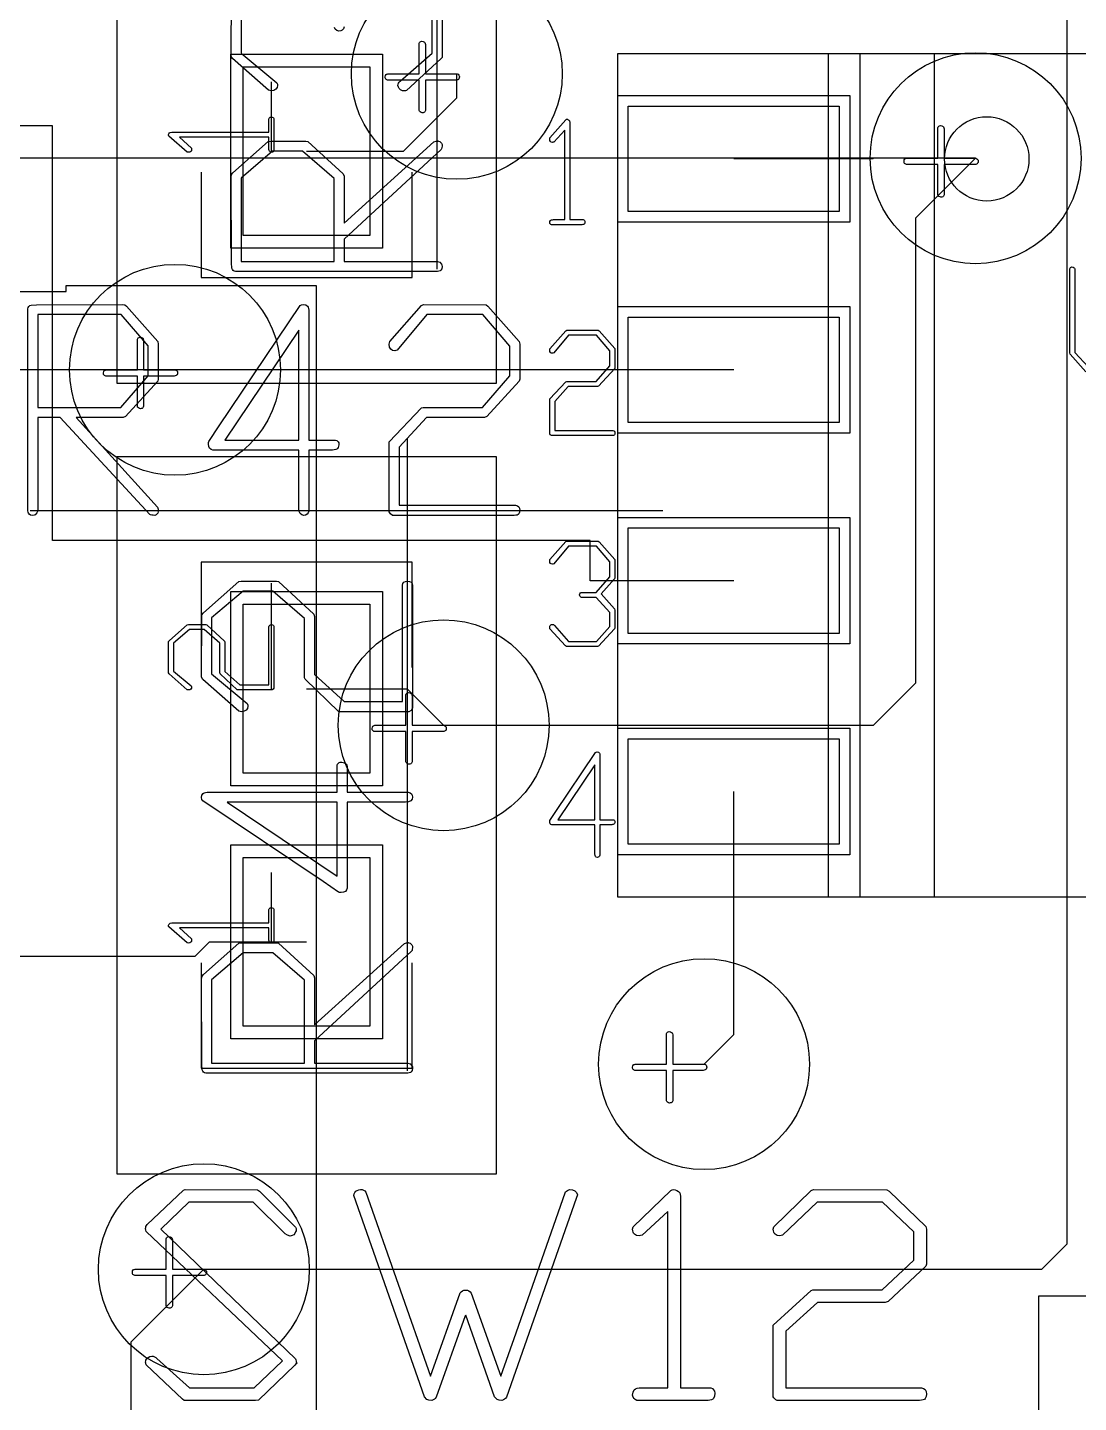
# Model space of a CAD drawing. Header units: inches. Extents: x -1 to 1.1, y -1.12 to 1.07.
# Drawn here: x -0.1418 to 0.1074, y -0.2526 to 0.0734 of the extents above; entities that cross this region are included whole.
import ezdxf

# ---------------------------------------------------------------- set-up
doc = ezdxf.new("R2010")
doc.units = ezdxf.units.IN
doc.header["$MEASUREMENT"] = 0
doc.linetypes.add('CENTERX2', pattern=[0.8, 0.5, -0.1, 0.1, -0.1])

msp = doc.modelspace()

# ---------------------------------------------------------------- linework, layer by layer
at = {"color": 7, "linetype": 'Continuous'}
for p, q in [((0.10465, -0.215), (0.10465, 0.18595)), ((-0.12066, 0.1591), (-0.12066, -0.0109)), ((-0.03066, -0.0109), (-0.03066, 0.1591)), ((-0.09366, 0.0211), (-0.09366, 0.0671)), ((-0.09366, 0.0671), (-0.05766, 0.0671)), ((-0.05766, 0.0671), (-0.05766, 0.0211)), ((-0.00189, -0.13276), (-0.00189, 0.06724)), ((-0.00189, 0.06724), (0.24811, 0.06724)), ((0.04811, -0.13276), (0.04811, 0.06724)), ((0.04811, 0.06724), (0.19811, 0.06724)), ((0.05561, -0.13276), (0.05561, 0.06724)), ((0.05561, 0.06724), (0.19061, 0.06724)), ((0.07311, 0.06724), (0.07311, -0.13276)), ((0.07311, 0.06724), (0.07311, -0.13276)), ((-0.09066, 0.0241), (-0.09066, 0.0641)), ((-0.09066, 0.0641), (-0.06066, 0.0641)), ((-0.09066, 0.0241), (-0.09066, 0.0641)), ((-0.09066, 0.0641), (-0.06066, 0.0641)), ((-0.06066, 0.0641), (-0.06066, 0.0241)), ((-0.06066, 0.0641), (-0.06066, 0.0241)), ((-0.04004, 0.05672), (-0.04004, 0.0624)), ((-0.05266, 0.0441), (-0.04004, 0.05672)), ((-0.00189, 0.02724), (-0.00189, 0.05724)), ((-0.00189, 0.05724), (0.05311, 0.05724)), ((0.05311, 0.05724), (0.05311, 0.02724)), ((0.00061, 0.02974), (0.00061, 0.05474)), ((0.00061, 0.05474), (0.05061, 0.05474)), ((0.05061, 0.05474), (0.05061, 0.02974)), ((-0.13589, 0.05005), (-0.16851, 0.05005)), ((-0.13589, -0.04826), (-0.13589, 0.05005)), ((0.08296, 0.0424), (-0.17227, 0.0424)), ((-0.07566, 0.0441), (-0.05266, 0.0441)), ((0.05877, 0.0424), (0.05861, 0.04224)), ((0.08296, 0.0424), (0.05877, 0.0424)), ((0.06881, 0.02825), (0.08296, 0.0424)), ((0.05861, 0.04224), (0.02561, 0.04224)), ((-0.10066, 0.0391), (-0.10066, 0.0141)), ((-0.10066, 0.0391), (-0.10066, 0.0141)), ((-0.05066, 0.0141), (-0.05066, 0.0391)), ((0.05061, 0.02974), (0.00061, 0.02974)), ((0.05311, 0.02724), (-0.00189, 0.02724)), ((0.06881, -0.08199), (0.06881, 0.02825)), ((-0.06066, 0.0241), (-0.09066, 0.0241)), ((-0.06066, 0.0241), (-0.09066, 0.0241)), ((-0.05066, 0.0141), (-0.05066, 0.0241)), ((-0.05766, 0.0211), (-0.09366, 0.0211)), ((-0.10066, 0.0141), (-0.05066, 0.0141)), ((-0.10066, 0.0141), (-0.05066, 0.0141)), ((-0.15821, 0.01079), (-0.13264, 0.01079)), ((-0.13264, 0.01079), (-0.13264, 0.01224)), ((-0.13264, 0.01224), (-0.07336, 0.01224)), ((-0.07336, 0.01224), (-0.07336, -0.37419)), ((-0.00189, -0.02276), (-0.00189, 0.00724)), ((-0.00189, 0.00724), (0.05311, 0.00724)), ((0.05311, 0.00724), (0.05311, -0.02276)), ((0.00061, -0.02026), (0.00061, 0.00474)), ((0.00061, 0.00474), (0.05061, 0.00474)), ((0.05061, 0.00474), (0.05061, -0.02026)), ((-0.10686, -0.00776), (-0.15664, -0.00776)), ((0.02561, -0.00776), (-0.10686, -0.00776)), ((-0.12066, -0.0109), (-0.03066, -0.0109)), ((0.05311, -0.02276), (-0.00189, -0.02276)), ((0.05061, -0.02026), (0.00061, -0.02026)), ((-0.03066, -0.02836), (-0.12066, -0.02836)), ((-0.12066, -0.02836), (-0.12066, -0.19836)), ((-0.03066, -0.19836), (-0.03066, -0.02836)), ((-0.00189, -0.07276), (-0.00189, -0.04276)), ((-0.00189, -0.04276), (0.05311, -0.04276)), ((0.00061, -0.07026), (0.00061, -0.04526)), ((0.00061, -0.04526), (0.05061, -0.04526)), ((0.05061, -0.04526), (0.05061, -0.07026)), ((0.05311, -0.04276), (0.05311, -0.07276)), ((-0.00839, -0.04826), (-0.13589, -0.04826)), ((-0.00839, -0.05776), (-0.00839, -0.04826)), ((-0.05066, -0.05336), (-0.10066, -0.05336)), ((-0.10066, -0.05336), (-0.10066, -0.07836)), ((-0.05066, -0.05336), (-0.10066, -0.05336)), ((-0.10066, -0.05336), (-0.10066, -0.07836)), ((-0.05066, -0.07836), (-0.05066, -0.05336)), ((-0.05066, -0.06336), (-0.05066, -0.05336)), ((0.02561, -0.05776), (-0.00839, -0.05776)), ((-0.09366, -0.10636), (-0.09366, -0.06036)), ((-0.09366, -0.06036), (-0.05766, -0.06036)), ((-0.05766, -0.06036), (-0.05766, -0.10636)), ((-0.09066, -0.10336), (-0.09066, -0.06336)), ((-0.09066, -0.06336), (-0.06066, -0.06336)), ((-0.09066, -0.10336), (-0.09066, -0.06336)), ((-0.09066, -0.06336), (-0.06066, -0.06336)), ((-0.06066, -0.06336), (-0.06066, -0.10336)), ((-0.06066, -0.06336), (-0.06066, -0.10336)), ((0.05061, -0.07026), (0.00061, -0.07026)), ((0.05311, -0.07276), (-0.00189, -0.07276)), ((-0.07566, -0.08336), (-0.05184, -0.08336)), ((-0.05184, -0.08336), (-0.04316, -0.09204)), ((0.05876, -0.09204), (0.06881, -0.08199)), ((-0.04316, -0.09204), (0.05876, -0.09204)), ((-0.00189, -0.12276), (-0.00189, -0.09276)), ((-0.00189, -0.09276), (0.05311, -0.09276)), ((0.05311, -0.09276), (0.05311, -0.12276)), ((0.00061, -0.12026), (0.00061, -0.09526)), ((0.00061, -0.09526), (0.05061, -0.09526)), ((0.05061, -0.09526), (0.05061, -0.12026)), ((-0.06066, -0.10336), (-0.09066, -0.10336)), ((-0.06066, -0.10336), (-0.09066, -0.10336)), ((-0.05766, -0.10636), (-0.09366, -0.10636)), ((0.02561, -0.16536), (0.02561, -0.10776)), ((-0.09366, -0.16636), (-0.09366, -0.12036)), ((-0.09366, -0.12036), (-0.05766, -0.12036)), ((-0.05766, -0.12036), (-0.05766, -0.16636)), ((0.05061, -0.12026), (0.00061, -0.12026)), ((-0.09066, -0.16336), (-0.09066, -0.12336)), ((-0.09066, -0.12336), (-0.06066, -0.12336)), ((-0.09066, -0.16336), (-0.09066, -0.12336)), ((-0.09066, -0.12336), (-0.06066, -0.12336)), ((-0.06066, -0.12336), (-0.06066, -0.16336)), ((-0.06066, -0.12336), (-0.06066, -0.16336)), ((0.05311, -0.12276), (-0.00189, -0.12276)), ((0.24811, -0.13276), (-0.00189, -0.13276)), ((0.19811, -0.13276), (0.04811, -0.13276)), ((0.19061, -0.13276), (0.05561, -0.13276)), ((-0.1021, -0.1468), (-0.09866, -0.14336)), ((-0.09866, -0.14336), (-0.07566, -0.14336)), ((-0.16851, -0.1468), (-0.1021, -0.1468)), ((-0.10066, -0.14836), (-0.10066, -0.17336)), ((-0.10066, -0.14836), (-0.10066, -0.17336)), ((-0.05066, -0.17336), (-0.05066, -0.14836)), ((-0.06066, -0.16336), (-0.09066, -0.16336)), ((-0.06066, -0.16336), (-0.09066, -0.16336)), ((-0.05066, -0.17336), (-0.05066, -0.16336)), ((0.01859, -0.17238), (0.02561, -0.16536)), ((-0.05766, -0.16636), (-0.09366, -0.16636)), ((-0.10066, -0.17336), (-0.05066, -0.17336)), ((-0.10066, -0.17336), (-0.05066, -0.17336)), ((-0.12066, -0.19836), (-0.03066, -0.19836)), ((0.09865, -0.221), (0.10465, -0.215)), ((-0.11726, -0.23825), (-0.10001, -0.221)), ((-0.10001, -0.221), (0.09865, -0.221)), ((0.09787, -0.22739), (0.09787, -0.39739)), ((0.18787, -0.22739), (0.09787, -0.22739)), ((-0.11726, -0.36418), (-0.11726, -0.23825))]:
    msp.add_line(p, q, dxfattribs=at)
at = {"color": 7, "linetype": 'CENTERX2'}
for p, q in [((-0.04472, 0.01612), (-0.04472, 0.16612)), ((-0.08399, 0.0441), (-0.08399, 0.06051)), ((-0.05174, -0.17394), (-0.05174, -0.02394)), ((-0.14118, -0.04108), (0.00882, -0.04108)), ((-0.08399, -0.08336), (-0.08399, -0.05836)), ((-0.08399, -0.14336), (-0.08399, -0.12695))]:
    msp.add_line(p, q, dxfattribs=at)
at = {"color": 7, "linetype": 'Continuous', "flags": 128}
for points in [[(-0.09115, 0.0806), (-0.09115, 0.06733), (-0.09115, 0.06733), (-0.0827, 0.0603), (-0.0827, 0.0603), (-0.08259, 0.05995), (-0.08255, 0.05967), (-0.08255, 0.05967), (-0.08265, 0.05917), (-0.08294, 0.05875), (-0.08341, 0.05847), (-0.08408, 0.05838), (-0.08408, 0.05838), (-0.08471, 0.0585), (-0.08471, 0.0585), (-0.09325, 0.06605), (-0.09325, 0.06605), (-0.09353, 0.06653), (-0.09353, 0.06653), (-0.09346, 0.08136)], [(-0.04353, 0.08098), (-0.04353, 0.06631), (-0.04353, 0.06631), (-0.0438, 0.06593), (-0.0438, 0.06593), (-0.05196, 0.05845), (-0.05196, 0.05845), (-0.05222, 0.0584), (-0.05262, 0.05838), (-0.05262, 0.05838), (-0.05289, 0.0584), (-0.05308, 0.05845), (-0.05308, 0.05845), (-0.05343, 0.05863), (-0.05371, 0.05889), (-0.0539, 0.05922), (-0.05401, 0.05962), (-0.05401, 0.05962), (-0.05397, 0.05992), (-0.05387, 0.06019), (-0.05369, 0.06044), (-0.05345, 0.06066), (-0.05345, 0.06066), (-0.04591, 0.06733), (-0.04591, 0.06733), (-0.04591, 0.0806)], [(-0.06674, 0.07353), (-0.06693, 0.0731), (-0.06719, 0.07279), (-0.06755, 0.0726), (-0.06799, 0.07254), (-0.06799, 0.07254), (-0.06847, 0.07265), (-0.0689, 0.07297), (-0.0689, 0.07297), (-0.06907, 0.07339)], [(-0.04774, 0.06994), (-0.04762, 0.06981), (-0.04755, 0.06963), (-0.04749, 0.06939), (-0.04748, 0.06911), (-0.04748, 0.06911), (-0.04748, 0.0624), (-0.04748, 0.0624), (-0.03998, 0.0624), (-0.03998, 0.0624), (-0.03973, 0.06229), (-0.03956, 0.06213), (-0.03945, 0.06192), (-0.03942, 0.06166), (-0.03942, 0.06166), (-0.03945, 0.06142), (-0.03956, 0.0612), (-0.03965, 0.0611), (-0.0398, 0.06102), (-0.03999, 0.06095), (-0.04023, 0.06091), (-0.04023, 0.06091), (-0.04748, 0.06091), (-0.04748, 0.06091), (-0.04748, 0.05374), (-0.04748, 0.05374), (-0.04755, 0.05356), (-0.04764, 0.05342), (-0.04774, 0.05332), (-0.04784, 0.05326), (-0.04805, 0.0532), (-0.04824, 0.05317), (-0.04824, 0.05317), (-0.04847, 0.05322), (-0.04872, 0.05336), (-0.0489, 0.05355), (-0.04897, 0.05374), (-0.04897, 0.05374), (-0.04897, 0.06091), (-0.04897, 0.06091), (-0.05645, 0.06091), (-0.05645, 0.06091), (-0.0566, 0.06096), (-0.05673, 0.06105), (-0.05686, 0.06116), (-0.05697, 0.06131), (-0.05697, 0.06131), (-0.05699, 0.06146), (-0.057, 0.06167), (-0.057, 0.06167), (-0.05695, 0.06199), (-0.0568, 0.06222), (-0.05668, 0.0623), (-0.05654, 0.06235), (-0.05637, 0.06239), (-0.05617, 0.0624), (-0.05617, 0.0624), (-0.04897, 0.0624), (-0.04897, 0.0624), (-0.04897, 0.06964), (-0.04897, 0.06964), (-0.04889, 0.06983), (-0.04875, 0.06998), (-0.04856, 0.07008), (-0.04832, 0.07014), (-0.04832, 0.07014), (-0.04801, 0.07009), (-0.04774, 0.06994)], [(-0.10799, 0.0485), (-0.10761, 0.04856), (-0.10761, 0.04856), (-0.08459, 0.04856), (-0.08459, 0.04856), (-0.08459, 0.05173), (-0.08459, 0.05173), (-0.08451, 0.0519), (-0.08441, 0.05203), (-0.08427, 0.05212), (-0.0841, 0.05217), (-0.0841, 0.05217), (-0.08381, 0.05214), (-0.08359, 0.05203), (-0.08351, 0.05195), (-0.08344, 0.05182), (-0.08341, 0.05166), (-0.0834, 0.05146), (-0.0834, 0.05146), (-0.0834, 0.04423), (-0.0834, 0.04423), (-0.08347, 0.04407), (-0.08357, 0.04394), (-0.08371, 0.04385), (-0.08388, 0.0438), (-0.08388, 0.0438), (-0.08418, 0.04384), (-0.08441, 0.04397), (-0.08449, 0.04408), (-0.08454, 0.04425), (-0.08458, 0.04446), (-0.08459, 0.04473), (-0.08459, 0.04473), (-0.08459, 0.04737), (-0.08459, 0.04737), (-0.10579, 0.04737), (-0.10579, 0.04737), (-0.10298, 0.04476), (-0.10298, 0.04476), (-0.10293, 0.04459), (-0.10291, 0.04445), (-0.10291, 0.04445), (-0.10296, 0.04419), (-0.1031, 0.04398), (-0.10334, 0.04385), (-0.10367, 0.0438), (-0.10367, 0.0438), (-0.10399, 0.04386), (-0.10399, 0.04386), (-0.1083, 0.0476), (-0.1083, 0.0476), (-0.10837, 0.04775), (-0.1084, 0.04793), (-0.1084, 0.04793), (-0.10837, 0.04803), (-0.1083, 0.0482), (-0.10817, 0.04838), (-0.10799, 0.0485)], [(-0.01332, 0.05124), (-0.01326, 0.05086), (-0.01326, 0.05086), (-0.01326, 0.02784), (-0.01326, 0.02784), (-0.01009, 0.02784), (-0.01009, 0.02784), (-0.00992, 0.02776), (-0.00979, 0.02765), (-0.00971, 0.02751), (-0.00966, 0.02734), (-0.00966, 0.02734), (-0.00969, 0.02705), (-0.00979, 0.02683), (-0.00988, 0.02675), (-0.01, 0.02669), (-0.01016, 0.02666), (-0.01036, 0.02664), (-0.01036, 0.02664), (-0.01759, 0.02664), (-0.01759, 0.02664), (-0.01776, 0.02672), (-0.01788, 0.02682), (-0.01797, 0.02696), (-0.01802, 0.02713), (-0.01802, 0.02713), (-0.01798, 0.02743), (-0.01785, 0.02765), (-0.01774, 0.02773), (-0.01757, 0.02779), (-0.01736, 0.02783), (-0.01709, 0.02784), (-0.01709, 0.02784), (-0.01445, 0.02784), (-0.01445, 0.02784), (-0.01445, 0.04904), (-0.01445, 0.04904), (-0.01707, 0.04623), (-0.01707, 0.04623), (-0.01724, 0.04618), (-0.01737, 0.04616), (-0.01737, 0.04616), (-0.01763, 0.0462), (-0.01784, 0.04635), (-0.01797, 0.04659), (-0.01802, 0.04692), (-0.01802, 0.04692), (-0.01796, 0.04724), (-0.01796, 0.04724), (-0.01422, 0.05154), (-0.01422, 0.05154), (-0.01408, 0.05162), (-0.01389, 0.05164), (-0.01389, 0.05164), (-0.01379, 0.05162), (-0.01362, 0.05154), (-0.01344, 0.05142), (-0.01332, 0.05124)], [(0.07526, 0.04994), (0.07538, 0.04981), (0.07545, 0.04963), (0.07551, 0.04939), (0.07552, 0.04911), (0.07552, 0.04911), (0.07552, 0.0424), (0.07552, 0.0424), (0.08302, 0.0424), (0.08302, 0.0424), (0.08327, 0.04229), (0.08344, 0.04213), (0.08355, 0.04192), (0.08358, 0.04166), (0.08358, 0.04166), (0.08355, 0.04142), (0.08344, 0.0412), (0.08335, 0.0411), (0.0832, 0.04102), (0.08301, 0.04095), (0.08277, 0.04091), (0.08277, 0.04091), (0.07552, 0.04091), (0.07552, 0.04091), (0.07552, 0.03374), (0.07552, 0.03374), (0.07545, 0.03356), (0.07536, 0.03342), (0.07526, 0.03332), (0.07516, 0.03326), (0.07495, 0.0332), (0.07476, 0.03317), (0.07476, 0.03317), (0.07453, 0.03322), (0.07428, 0.03336), (0.0741, 0.03355), (0.07403, 0.03374), (0.07403, 0.03374), (0.07403, 0.04091), (0.07403, 0.04091), (0.06655, 0.04091), (0.06655, 0.04091), (0.0664, 0.04096), (0.06627, 0.04105), (0.06614, 0.04116), (0.06603, 0.04131), (0.06603, 0.04131), (0.06601, 0.04146), (0.066, 0.04167), (0.066, 0.04167), (0.06605, 0.04199), (0.0662, 0.04222), (0.06632, 0.0423), (0.06646, 0.04235), (0.06663, 0.04239), (0.06683, 0.0424), (0.06683, 0.0424), (0.07403, 0.0424), (0.07403, 0.0424), (0.07403, 0.04964), (0.07403, 0.04964), (0.07411, 0.04983), (0.07425, 0.04998), (0.07444, 0.05008), (0.07468, 0.05014), (0.07468, 0.05014), (0.07499, 0.05009), (0.07526, 0.04994)], [(-0.09312, 0.03893), (-0.08474, 0.04636), (-0.08474, 0.04636), (-0.08412, 0.04648), (-0.08412, 0.04648), (-0.07581, 0.04648), (-0.07581, 0.04648), (-0.07533, 0.04636), (-0.07533, 0.04636), (-0.06695, 0.03873), (-0.06695, 0.03873), (-0.06674, 0.03817), (-0.06674, 0.03817), (-0.06674, 0.02704), (-0.06674, 0.02704), (-0.04546, 0.04629), (-0.04546, 0.04629), (-0.04497, 0.04643), (-0.04472, 0.04648), (-0.04472, 0.04648), (-0.04465, 0.04648), (-0.04454, 0.04648), (-0.04454, 0.04648), (-0.04444, 0.04652), (-0.04437, 0.04648), (-0.04437, 0.04648), (-0.04407, 0.04634), (-0.04383, 0.04615), (-0.04365, 0.04594), (-0.04353, 0.04568), (-0.04353, 0.04568), (-0.04354, 0.04526), (-0.04358, 0.04491), (-0.04364, 0.04466), (-0.04373, 0.0445), (-0.04373, 0.0445), (-0.06674, 0.02323), (-0.06674, 0.02323), (-0.06674, 0.01791), (-0.06674, 0.01791), (-0.0446, 0.01791), (-0.0446, 0.01791), (-0.0441, 0.01772), (-0.04366, 0.01728), (-0.04366, 0.01728), (-0.04356, 0.01706), (-0.04353, 0.01672), (-0.04353, 0.01672), (-0.0436, 0.01621), (-0.04384, 0.01583), (-0.04402, 0.0157), (-0.04428, 0.0156), (-0.04462, 0.01554), (-0.04502, 0.01552), (-0.04502, 0.01552), (-0.09252, 0.01552), (-0.09252, 0.01552), (-0.09282, 0.01565), (-0.09307, 0.01582), (-0.09326, 0.01605), (-0.09339, 0.01632), (-0.09339, 0.01632), (-0.09346, 0.01761), (-0.09346, 0.01761), (-0.09353, 0.03796), (-0.09353, 0.03796), (-0.09343, 0.03853), (-0.09312, 0.03893)], [(-0.08371, 0.0441), (-0.09115, 0.03769), (-0.09115, 0.03769), (-0.09115, 0.01791), (-0.09115, 0.01791), (-0.06912, 0.01791), (-0.06912, 0.01791), (-0.06912, 0.03762), (-0.06912, 0.03762), (-0.07663, 0.0441), (-0.07663, 0.0441), (-0.08371, 0.0441)], [(0.10908, -0.00822), (0.10537, -0.00404), (0.10537, -0.00404), (0.10531, -0.0037), (0.10531, -0.0037), (0.10531, 0.01617), (0.10531, 0.01617), (0.10539, 0.01635), (0.10549, 0.01649), (0.10563, 0.01659), (0.1058, 0.01664), (0.1058, 0.01664), (0.10611, 0.0166), (0.10633, 0.01645)], [(0.10633, 0.01645), (0.10641, 0.01633), (0.10646, 0.01615), (0.10649, 0.01591), (0.1065, 0.01562), (0.1065, 0.01562), (0.1065, -0.00363), (0.1065, -0.00363), (0.10971, -0.00716)], [(-0.11837, 0.00732), (-0.11094, -0.00106), (-0.11094, -0.00106), (-0.11082, -0.00168), (-0.11082, -0.00168), (-0.11082, -0.00999), (-0.11082, -0.00999), (-0.11094, -0.01047), (-0.11094, -0.01047), (-0.11857, -0.01885), (-0.11857, -0.01885), (-0.11913, -0.01906), (-0.11913, -0.01906), (-0.13026, -0.01906), (-0.13026, -0.01906), (-0.11101, -0.04034), (-0.11101, -0.04034), (-0.11087, -0.04083), (-0.11082, -0.04108), (-0.11082, -0.04108), (-0.11082, -0.04115), (-0.11082, -0.04126), (-0.11082, -0.04126), (-0.11078, -0.04136), (-0.11082, -0.04143), (-0.11082, -0.04143), (-0.11096, -0.04173), (-0.11115, -0.04197), (-0.11136, -0.04215), (-0.11162, -0.04227), (-0.11162, -0.04227), (-0.11204, -0.04226), (-0.11239, -0.04221), (-0.11264, -0.04216), (-0.1128, -0.04207), (-0.1128, -0.04207), (-0.13407, -0.01906), (-0.13407, -0.01906), (-0.13939, -0.01906), (-0.13939, -0.01906), (-0.13939, -0.0412), (-0.13939, -0.0412), (-0.13958, -0.0417), (-0.14002, -0.04214), (-0.14002, -0.04214), (-0.14024, -0.04223), (-0.14058, -0.04227), (-0.14058, -0.04227), (-0.14109, -0.0422), (-0.14147, -0.04196), (-0.1416, -0.04178), (-0.1417, -0.04152), (-0.14176, -0.04118), (-0.14178, -0.04078), (-0.14178, -0.04078), (-0.14178, 0.00672), (-0.14178, 0.00672), (-0.14165, 0.00702), (-0.14148, 0.00727), (-0.14125, 0.00746), (-0.14098, 0.00759), (-0.14098, 0.00759), (-0.13969, 0.00766), (-0.13969, 0.00766), (-0.11934, 0.00773), (-0.11934, 0.00773), (-0.11877, 0.00763), (-0.11837, 0.00732)], [(-0.07544, 0.00735), (-0.07529, 0.00711), (-0.07519, 0.0068), (-0.07513, 0.00641), (-0.07511, 0.00592), (-0.07511, 0.00592), (-0.07511, -0.02441), (-0.07511, -0.02441), (-0.06877, -0.02441), (-0.06877, -0.02441), (-0.06851, -0.0245), (-0.06831, -0.02465), (-0.06814, -0.02485), (-0.06803, -0.02511), (-0.06803, -0.02511), (-0.06805, -0.02552), (-0.0681, -0.02586), (-0.06819, -0.02616), (-0.06831, -0.0264), (-0.06849, -0.02657), (-0.06875, -0.02669), (-0.06909, -0.02677), (-0.06951, -0.0268), (-0.06951, -0.0268), (-0.07511, -0.0268), (-0.07511, -0.0268), (-0.07511, -0.04127), (-0.07511, -0.04127), (-0.07529, -0.0417), (-0.07555, -0.04202), (-0.07588, -0.04221), (-0.0763, -0.04227), (-0.0763, -0.04227), (-0.07682, -0.04217), (-0.07719, -0.04186), (-0.07742, -0.04136), (-0.07749, -0.04065), (-0.07749, -0.04065), (-0.07749, -0.0268), (-0.07749, -0.0268), (-0.09787, -0.0268), (-0.09787, -0.0268), (-0.09832, -0.02666), (-0.09866, -0.02637), (-0.09885, -0.02594), (-0.09892, -0.02536), (-0.09892, -0.02536), (-0.0989, -0.025), (-0.09885, -0.02474), (-0.09885, -0.02474), (-0.09635, -0.02106), (-0.09635, -0.02106), (-0.07719, 0.00746), (-0.07719, 0.00746), (-0.07684, 0.00766), (-0.07639, 0.00773), (-0.07639, 0.00773), (-0.07584, 0.00764), (-0.07544, 0.00735)], [(-0.03265, 0.00732), (-0.02523, -0.00106), (-0.02523, -0.00106), (-0.02511, -0.00168), (-0.02511, -0.00168), (-0.02511, -0.00999), (-0.02511, -0.00999), (-0.02523, -0.01047), (-0.02523, -0.01047), (-0.0329, -0.01885), (-0.0329, -0.01885), (-0.03346, -0.01906), (-0.03346, -0.01906), (-0.04724, -0.01906), (-0.04724, -0.01906), (-0.05368, -0.02609), (-0.05368, -0.02609), (-0.05368, -0.03989), (-0.05368, -0.03989), (-0.02609, -0.03989), (-0.02609, -0.03989), (-0.02567, -0.04), (-0.02535, -0.04024), (-0.02517, -0.0406), (-0.02511, -0.04108), (-0.02511, -0.04108), (-0.02517, -0.04155), (-0.02536, -0.04194), (-0.02552, -0.04209), (-0.02576, -0.04219), (-0.02608, -0.04225), (-0.02647, -0.04227), (-0.02647, -0.04227), (-0.05526, -0.04227), (-0.05526, -0.04227), (-0.05576, -0.04193), (-0.05606, -0.04142), (-0.05606, -0.04142), (-0.05606, -0.0401), (-0.05606, -0.0401), (-0.05606, -0.02483), (-0.05606, -0.02483), (-0.04838, -0.01681), (-0.04838, -0.01681), (-0.04801, -0.01668), (-0.04801, -0.01668), (-0.03393, -0.01668), (-0.03393, -0.01668), (-0.02749, -0.00919), (-0.02749, -0.00919), (-0.02749, -0.00214), (-0.02749, -0.00214), (-0.03384, 0.00535), (-0.03384, 0.00535), (-0.04711, 0.00535), (-0.04711, 0.00535), (-0.05415, -0.0031), (-0.05415, -0.0031), (-0.05449, -0.00321), (-0.05477, -0.00325), (-0.05477, -0.00325), (-0.05527, -0.00315), (-0.05569, -0.00287), (-0.05597, -0.00239), (-0.05606, -0.00172), (-0.05606, -0.00172), (-0.05594, -0.00109), (-0.05594, -0.00109), (-0.0484, 0.00745), (-0.0484, 0.00745), (-0.04791, 0.00773), (-0.04791, 0.00773), (-0.03308, 0.00766), (-0.03308, 0.00766), (-0.03265, 0.00732)], [(-0.1132, -0.00209), (-0.11961, 0.00535), (-0.11961, 0.00535), (-0.13939, 0.00535), (-0.13939, 0.00535), (-0.13939, -0.01668), (-0.13939, -0.01668), (-0.11968, -0.01668), (-0.11968, -0.01668), (-0.1132, -0.00917), (-0.1132, -0.00917), (-0.1132, -0.00209)], [(-0.09506, -0.02441), (-0.07749, -0.02441), (-0.07749, -0.02441), (-0.07749, 0.00164), (-0.07749, 0.00164), (-0.09506, -0.02441)], [(-0.00632, 0.00144), (-0.00261, -0.00275), (-0.00261, -0.00275), (-0.00254, -0.00306), (-0.00254, -0.00306), (-0.00254, -0.00721), (-0.00254, -0.00721), (-0.00261, -0.00746), (-0.00261, -0.00746), (-0.00644, -0.01165), (-0.00644, -0.01165), (-0.00672, -0.01175), (-0.00672, -0.01175), (-0.01361, -0.01175), (-0.01361, -0.01175), (-0.01683, -0.01526), (-0.01683, -0.01526), (-0.01683, -0.02216), (-0.01683, -0.02216), (-0.00304, -0.02216), (-0.00304, -0.02216), (-0.00282, -0.02222), (-0.00267, -0.02234), (-0.00258, -0.02252), (-0.00254, -0.02276), (-0.00254, -0.02276), (-0.00258, -0.02299), (-0.00267, -0.02319), (-0.00275, -0.02326), (-0.00287, -0.02331), (-0.00303, -0.02335), (-0.00322, -0.02336), (-0.00322, -0.02336), (-0.01762, -0.02336), (-0.01762, -0.02336), (-0.01787, -0.02318), (-0.01802, -0.02293), (-0.01802, -0.02293), (-0.01802, -0.02227), (-0.01802, -0.02227), (-0.01802, -0.01464), (-0.01802, -0.01464), (-0.01418, -0.01062), (-0.01418, -0.01062), (-0.01399, -0.01056), (-0.01399, -0.01056), (-0.00696, -0.01056), (-0.00696, -0.01056), (-0.00374, -0.00681), (-0.00374, -0.00681), (-0.00374, -0.00329), (-0.00374, -0.00329), (-0.00691, 0.00045), (-0.00691, 0.00045), (-0.01355, 0.00045), (-0.01355, 0.00045), (-0.01706, -0.00377), (-0.01706, -0.00377), (-0.01724, -0.00382), (-0.01737, -0.00384), (-0.01737, -0.00384), (-0.01763, -0.0038), (-0.01783, -0.00365), (-0.01797, -0.00341), (-0.01802, -0.00308), (-0.01802, -0.00308), (-0.01796, -0.00276), (-0.01796, -0.00276), (-0.01419, 0.00151), (-0.01419, 0.00151), (-0.01395, 0.00164), (-0.01395, 0.00164), (-0.00653, 0.00161), (-0.00653, 0.00161), (-0.00632, 0.00144)], [(-0.11456, -0.00022), (-0.11444, -0.00035), (-0.11437, -0.00053), (-0.11431, -0.00077), (-0.1143, -0.00105), (-0.1143, -0.00105), (-0.1143, -0.00776), (-0.1143, -0.00776), (-0.1068, -0.00776), (-0.1068, -0.00776), (-0.10655, -0.00787), (-0.10638, -0.00803), (-0.10627, -0.00824), (-0.10624, -0.0085), (-0.10624, -0.0085), (-0.10627, -0.00874), (-0.10638, -0.00896), (-0.10647, -0.00906), (-0.10662, -0.00914), (-0.10681, -0.00921), (-0.10705, -0.00925), (-0.10705, -0.00925), (-0.1143, -0.00925), (-0.1143, -0.00925), (-0.1143, -0.01642), (-0.1143, -0.01642), (-0.11437, -0.0166), (-0.11446, -0.01674), (-0.11456, -0.01684), (-0.11466, -0.0169), (-0.11487, -0.01696), (-0.11506, -0.01699), (-0.11506, -0.01699), (-0.11529, -0.01694), (-0.11554, -0.0168), (-0.11572, -0.01661), (-0.11579, -0.01642), (-0.11579, -0.01642), (-0.11579, -0.00925), (-0.11579, -0.00925), (-0.12327, -0.00925), (-0.12327, -0.00925), (-0.12342, -0.0092), (-0.12355, -0.00911), (-0.12368, -0.009), (-0.12379, -0.00885), (-0.12379, -0.00885), (-0.12381, -0.0087), (-0.12382, -0.00849), (-0.12382, -0.00849), (-0.12377, -0.00817), (-0.12362, -0.00794), (-0.1235, -0.00786), (-0.12336, -0.00781), (-0.12319, -0.00777), (-0.12299, -0.00776), (-0.12299, -0.00776), (-0.11579, -0.00776), (-0.11579, -0.00776), (-0.11579, -0.00052), (-0.11579, -0.00052), (-0.11571, -0.00033), (-0.11557, -0.00018), (-0.11538, -0.00008), (-0.11514, -0.00002), (-0.11514, -0.00002), (-0.11483, -0.00007), (-0.11456, -0.00022)], [(-0.00632, -0.04856), (-0.00261, -0.0527), (-0.00261, -0.0527), (-0.00254, -0.053), (-0.00254, -0.053), (-0.00254, -0.05711), (-0.00254, -0.05711), (-0.00264, -0.05734), (-0.00264, -0.05734), (-0.00583, -0.06087), (-0.00583, -0.06087), (-0.00264, -0.06447), (-0.00264, -0.06447), (-0.00254, -0.06471), (-0.00254, -0.06471), (-0.00254, -0.06891), (-0.00254, -0.06891), (-0.00264, -0.06918), (-0.00264, -0.06918), (-0.00641, -0.07332), (-0.00641, -0.07332), (-0.00672, -0.07336), (-0.00672, -0.07336), (-0.01406, -0.07336), (-0.01406, -0.07336), (-0.01424, -0.07322), (-0.01424, -0.07322), (-0.01799, -0.06914), (-0.01799, -0.06914), (-0.01801, -0.06901), (-0.01802, -0.06881), (-0.01802, -0.06881), (-0.01801, -0.06867), (-0.01799, -0.06858), (-0.01799, -0.06858), (-0.0179, -0.0684), (-0.01777, -0.06826), (-0.0176, -0.06817), (-0.0174, -0.06811), (-0.0174, -0.06811), (-0.01725, -0.06813), (-0.01712, -0.06818), (-0.01699, -0.06827), (-0.01688, -0.06839), (-0.01688, -0.06839), (-0.01355, -0.07216), (-0.01355, -0.07216), (-0.00691, -0.07216), (-0.00691, -0.07216), (-0.00374, -0.06861), (-0.00374, -0.06861), (-0.00374, -0.0653), (-0.00374, -0.0653), (-0.00697, -0.06175), (-0.00697, -0.06175), (-0.01045, -0.06175), (-0.01045, -0.06175), (-0.01066, -0.06166), (-0.01082, -0.06152), (-0.01091, -0.06134), (-0.01094, -0.06112), (-0.01094, -0.06112), (-0.01089, -0.06088), (-0.01072, -0.06067), (-0.01072, -0.06067), (-0.01052, -0.06059), (-0.0102, -0.06056), (-0.0102, -0.06056), (-0.00697, -0.06056), (-0.00697, -0.06056), (-0.00374, -0.05681), (-0.00374, -0.05681), (-0.00374, -0.05329), (-0.00374, -0.05329), (-0.00691, -0.04955), (-0.00691, -0.04955), (-0.01355, -0.04955), (-0.01355, -0.04955), (-0.01706, -0.05377), (-0.01706, -0.05377), (-0.01724, -0.05382), (-0.01737, -0.05384), (-0.01737, -0.05384), (-0.01763, -0.0538), (-0.01783, -0.05365), (-0.01797, -0.05341), (-0.01802, -0.05308), (-0.01802, -0.05308), (-0.01796, -0.05276), (-0.01796, -0.05276), (-0.01419, -0.04849), (-0.01419, -0.04849), (-0.01395, -0.04836), (-0.01395, -0.04836), (-0.00653, -0.04839), (-0.00653, -0.04839), (-0.00632, -0.04856)], [(-0.10014, -0.06541), (-0.09176, -0.05799), (-0.09176, -0.05799), (-0.09114, -0.05787), (-0.09114, -0.05787), (-0.08283, -0.05787), (-0.08283, -0.05787), (-0.08235, -0.05799), (-0.08235, -0.05799), (-0.07397, -0.06566), (-0.07397, -0.06566), (-0.07376, -0.06622), (-0.07376, -0.06622), (-0.07376, -0.08), (-0.07376, -0.08), (-0.06673, -0.08644), (-0.06673, -0.08644), (-0.05293, -0.08644), (-0.05293, -0.08644), (-0.05293, -0.05885), (-0.05293, -0.05885), (-0.05281, -0.05843), (-0.05258, -0.05811), (-0.05221, -0.05793), (-0.05174, -0.05787), (-0.05174, -0.05787), (-0.05127, -0.05793), (-0.05089, -0.05812), (-0.05074, -0.05828), (-0.05063, -0.05852), (-0.05057, -0.05884), (-0.05055, -0.05923), (-0.05055, -0.05923), (-0.05055, -0.08802), (-0.05055, -0.08802), (-0.05089, -0.08852), (-0.05141, -0.08882), (-0.05141, -0.08882), (-0.05272, -0.08882), (-0.05272, -0.08882), (-0.06799, -0.08882), (-0.06799, -0.08882), (-0.07601, -0.08114), (-0.07601, -0.08114), (-0.07614, -0.08077), (-0.07614, -0.08077), (-0.07614, -0.06669), (-0.07614, -0.06669), (-0.08363, -0.06025), (-0.08363, -0.06025), (-0.09068, -0.06025), (-0.09068, -0.06025), (-0.09817, -0.0666), (-0.09817, -0.0666), (-0.09817, -0.07987), (-0.09817, -0.07987), (-0.08972, -0.08691), (-0.08972, -0.08691), (-0.08961, -0.08725), (-0.08957, -0.08753), (-0.08957, -0.08753), (-0.08967, -0.08803), (-0.08996, -0.08845), (-0.09043, -0.08873), (-0.0911, -0.08882), (-0.0911, -0.08882), (-0.09173, -0.0887), (-0.09173, -0.0887), (-0.10027, -0.08116), (-0.10027, -0.08116), (-0.10055, -0.08067), (-0.10055, -0.08067), (-0.10048, -0.06584), (-0.10048, -0.06584), (-0.10014, -0.06541)], [(-0.10819, -0.07195), (-0.104, -0.06824), (-0.104, -0.06824), (-0.10369, -0.06818), (-0.10369, -0.06818), (-0.09954, -0.06818), (-0.09954, -0.06818), (-0.0993, -0.06824), (-0.0993, -0.06824), (-0.09511, -0.07208), (-0.09511, -0.07208), (-0.09501, -0.07236), (-0.09501, -0.07236), (-0.09501, -0.07925), (-0.09501, -0.07925), (-0.09149, -0.08247), (-0.09149, -0.08247), (-0.08459, -0.08247), (-0.08459, -0.08247), (-0.08459, -0.06867), (-0.08459, -0.06867), (-0.08453, -0.06846), (-0.08441, -0.0683), (-0.08423, -0.06821), (-0.08399, -0.06818), (-0.08399, -0.06818), (-0.08376, -0.06821), (-0.08357, -0.06831), (-0.0835, -0.06839), (-0.08344, -0.06851), (-0.08341, -0.06867), (-0.0834, -0.06886), (-0.0834, -0.06886), (-0.0834, -0.08326), (-0.0834, -0.08326), (-0.08357, -0.08351), (-0.08383, -0.08366), (-0.08383, -0.08366), (-0.08448, -0.08366), (-0.08448, -0.08366), (-0.09212, -0.08366), (-0.09212, -0.08366), (-0.09613, -0.07982), (-0.09613, -0.07982), (-0.0962, -0.07963), (-0.0962, -0.07963), (-0.0962, -0.07259), (-0.0962, -0.07259), (-0.09994, -0.06937), (-0.09994, -0.06937), (-0.10346, -0.06937), (-0.10346, -0.06937), (-0.10721, -0.07255), (-0.10721, -0.07255), (-0.10721, -0.07918), (-0.10721, -0.07918), (-0.10299, -0.0827), (-0.10299, -0.0827), (-0.10293, -0.08287), (-0.10291, -0.08301), (-0.10291, -0.08301), (-0.10296, -0.08326), (-0.1031, -0.08347), (-0.10334, -0.08361), (-0.10367, -0.08366), (-0.10367, -0.08366), (-0.10399, -0.0836), (-0.10399, -0.0836), (-0.10826, -0.07983), (-0.10826, -0.07983), (-0.1084, -0.07958), (-0.1084, -0.07958), (-0.10837, -0.07217), (-0.10837, -0.07217), (-0.10819, -0.07195)], [(-0.05086, -0.0845), (-0.05074, -0.08463), (-0.05067, -0.08481), (-0.05061, -0.08505), (-0.0506, -0.08533), (-0.0506, -0.08533), (-0.0506, -0.09204), (-0.0506, -0.09204), (-0.0431, -0.09204), (-0.0431, -0.09204), (-0.04285, -0.09215), (-0.04268, -0.09231), (-0.04257, -0.09252), (-0.04254, -0.09278), (-0.04254, -0.09278), (-0.04257, -0.09302), (-0.04268, -0.09324), (-0.04277, -0.09334), (-0.04292, -0.09342), (-0.04311, -0.09349), (-0.04335, -0.09353), (-0.04335, -0.09353), (-0.0506, -0.09353), (-0.0506, -0.09353), (-0.0506, -0.1007), (-0.0506, -0.1007), (-0.05067, -0.10088), (-0.05076, -0.10102), (-0.05086, -0.10112), (-0.05096, -0.10118), (-0.05117, -0.10124), (-0.05136, -0.10127), (-0.05136, -0.10127), (-0.05159, -0.10122), (-0.05184, -0.10108), (-0.05202, -0.10089), (-0.05209, -0.1007), (-0.05209, -0.1007), (-0.05209, -0.09353), (-0.05209, -0.09353), (-0.05957, -0.09353), (-0.05957, -0.09353), (-0.05972, -0.09348), (-0.05985, -0.09339), (-0.05998, -0.09328), (-0.06009, -0.09313), (-0.06009, -0.09313), (-0.06011, -0.09298), (-0.06012, -0.09277), (-0.06012, -0.09277), (-0.06007, -0.09245), (-0.05992, -0.09222), (-0.0598, -0.09214), (-0.05966, -0.09209), (-0.05949, -0.09205), (-0.05929, -0.09204), (-0.05929, -0.09204), (-0.05209, -0.09204), (-0.05209, -0.09204), (-0.05209, -0.0848), (-0.05209, -0.0848), (-0.05201, -0.08461), (-0.05187, -0.08446), (-0.05168, -0.08436), (-0.05144, -0.0843), (-0.05144, -0.0843), (-0.05113, -0.08435), (-0.05086, -0.0845)], [(-0.10017, -0.1082), (-0.09994, -0.10805), (-0.09962, -0.10795), (-0.09923, -0.10789), (-0.09875, -0.10787), (-0.09875, -0.10787), (-0.06841, -0.10787), (-0.06841, -0.10787), (-0.06841, -0.10153), (-0.06841, -0.10153), (-0.06832, -0.10127), (-0.06817, -0.10107), (-0.06797, -0.1009), (-0.06771, -0.10079), (-0.06771, -0.10079), (-0.0673, -0.10081), (-0.06696, -0.10086), (-0.06667, -0.10095), (-0.06643, -0.10107), (-0.06626, -0.10125), (-0.06613, -0.10151), (-0.06605, -0.10185), (-0.06603, -0.10227), (-0.06603, -0.10227), (-0.06603, -0.10787), (-0.06603, -0.10787), (-0.05155, -0.10787), (-0.05155, -0.10787), (-0.05112, -0.10805), (-0.0508, -0.10831), (-0.05061, -0.10864), (-0.05055, -0.10906), (-0.05055, -0.10906), (-0.05065, -0.10958), (-0.05095, -0.10995), (-0.05146, -0.11018), (-0.05217, -0.11025), (-0.05217, -0.11025), (-0.06603, -0.11025), (-0.06603, -0.11025), (-0.06603, -0.13063), (-0.06603, -0.13063), (-0.06617, -0.13108), (-0.06645, -0.13142), (-0.06688, -0.13161), (-0.06746, -0.13168), (-0.06746, -0.13168), (-0.06782, -0.13166), (-0.06808, -0.13161), (-0.06808, -0.13161), (-0.07176, -0.12911), (-0.07176, -0.12911), (-0.10028, -0.10995), (-0.10028, -0.10995), (-0.10048, -0.1096), (-0.10055, -0.10915), (-0.10055, -0.10915), (-0.10046, -0.1086), (-0.10017, -0.1082)], [(-0.00628, -0.09855), (-0.00621, -0.09866), (-0.00616, -0.09882), (-0.00613, -0.09902), (-0.00612, -0.09926), (-0.00612, -0.09926), (-0.00612, -0.11443), (-0.00612, -0.11443), (-0.00294, -0.11443), (-0.00294, -0.11443), (-0.00282, -0.11447), (-0.00272, -0.11454), (-0.00263, -0.11465), (-0.00258, -0.11478), (-0.00258, -0.11478), (-0.00259, -0.11498), (-0.00261, -0.11515), (-0.00266, -0.1153), (-0.00272, -0.11542), (-0.00281, -0.11551), (-0.00294, -0.11557), (-0.00311, -0.1156), (-0.00332, -0.11562), (-0.00332, -0.11562), (-0.00612, -0.11562), (-0.00612, -0.11562), (-0.00612, -0.12285), (-0.00612, -0.12285), (-0.0062, -0.12307), (-0.00633, -0.12323), (-0.0065, -0.12332), (-0.00671, -0.12336), (-0.00671, -0.12336), (-0.00697, -0.1233), (-0.00716, -0.12315), (-0.00727, -0.1229), (-0.00731, -0.12255), (-0.00731, -0.12255), (-0.00731, -0.11562), (-0.00731, -0.11562), (-0.0175, -0.11562), (-0.0175, -0.11562), (-0.01772, -0.11555), (-0.01789, -0.1154), (-0.01799, -0.11519), (-0.01802, -0.1149), (-0.01802, -0.1149), (-0.01801, -0.11472), (-0.01799, -0.11459), (-0.01799, -0.11459), (-0.01674, -0.11275), (-0.01674, -0.11275), (-0.00716, -0.09849), (-0.00716, -0.09849), (-0.00698, -0.09839), (-0.00676, -0.09836), (-0.00676, -0.09836), (-0.00648, -0.0984), (-0.00628, -0.09855)], [(-0.01609, -0.11443), (-0.00731, -0.11443), (-0.00731, -0.11443), (-0.00731, -0.1014), (-0.00731, -0.1014), (-0.01609, -0.11443)], [(-0.06841, -0.12782), (-0.06841, -0.11025), (-0.06841, -0.11025), (-0.09446, -0.11025), (-0.09446, -0.11025), (-0.06841, -0.12782)], [(-0.10799, -0.13896), (-0.10761, -0.1389), (-0.10761, -0.1389), (-0.08459, -0.1389), (-0.08459, -0.1389), (-0.08459, -0.13573), (-0.08459, -0.13573), (-0.08451, -0.13556), (-0.08441, -0.13543), (-0.08427, -0.13534), (-0.0841, -0.13529), (-0.0841, -0.13529), (-0.08381, -0.13532), (-0.08359, -0.13543), (-0.08351, -0.13551), (-0.08344, -0.13564), (-0.08341, -0.1358), (-0.0834, -0.136), (-0.0834, -0.136), (-0.0834, -0.14323), (-0.0834, -0.14323), (-0.08347, -0.14339), (-0.08357, -0.14352), (-0.08371, -0.14361), (-0.08388, -0.14366), (-0.08388, -0.14366), (-0.08418, -0.14362), (-0.08441, -0.14349), (-0.08449, -0.14338), (-0.08454, -0.14321), (-0.08458, -0.143), (-0.08459, -0.14273), (-0.08459, -0.14273), (-0.08459, -0.14009), (-0.08459, -0.14009), (-0.10579, -0.14009), (-0.10579, -0.14009), (-0.10298, -0.1427), (-0.10298, -0.1427), (-0.10293, -0.14287), (-0.10291, -0.14301), (-0.10291, -0.14301), (-0.10296, -0.14327), (-0.1031, -0.14348), (-0.10334, -0.14361), (-0.10367, -0.14366), (-0.10367, -0.14366), (-0.10399, -0.1436), (-0.10399, -0.1436), (-0.1083, -0.13986), (-0.1083, -0.13986), (-0.10837, -0.13971), (-0.1084, -0.13953), (-0.1084, -0.13953), (-0.10837, -0.13943), (-0.1083, -0.13926), (-0.10817, -0.13908), (-0.10799, -0.13896)], [(-0.10014, -0.15113), (-0.09176, -0.1437), (-0.09176, -0.1437), (-0.09114, -0.14358), (-0.09114, -0.14358), (-0.08283, -0.14358), (-0.08283, -0.14358), (-0.08235, -0.1437), (-0.08235, -0.1437), (-0.07397, -0.15133), (-0.07397, -0.15133), (-0.07376, -0.15189), (-0.07376, -0.15189), (-0.07376, -0.16302), (-0.07376, -0.16302), (-0.05248, -0.14377), (-0.05248, -0.14377), (-0.05199, -0.14363), (-0.05174, -0.14358), (-0.05174, -0.14358), (-0.05167, -0.14358), (-0.05156, -0.14358), (-0.05156, -0.14358), (-0.05146, -0.14354), (-0.05139, -0.14358), (-0.05139, -0.14358), (-0.05109, -0.14372), (-0.05085, -0.14391), (-0.05067, -0.14412), (-0.05055, -0.14438), (-0.05055, -0.14438), (-0.05056, -0.1448), (-0.0506, -0.14515), (-0.05066, -0.1454), (-0.05075, -0.14556), (-0.05075, -0.14556), (-0.07376, -0.16683), (-0.07376, -0.16683), (-0.07376, -0.17215), (-0.07376, -0.17215), (-0.05162, -0.17215), (-0.05162, -0.17215), (-0.05112, -0.17234), (-0.05068, -0.17278), (-0.05068, -0.17278), (-0.05058, -0.173), (-0.05055, -0.17334), (-0.05055, -0.17334), (-0.05062, -0.17385), (-0.05086, -0.17423), (-0.05104, -0.17436), (-0.0513, -0.17446), (-0.05164, -0.17452), (-0.05204, -0.17454), (-0.05204, -0.17454), (-0.09954, -0.17454), (-0.09954, -0.17454), (-0.09984, -0.17441), (-0.10009, -0.17424), (-0.10028, -0.17401), (-0.10041, -0.17374), (-0.10041, -0.17374), (-0.10048, -0.17245), (-0.10048, -0.17245), (-0.10055, -0.1521), (-0.10055, -0.1521), (-0.10045, -0.15153), (-0.10014, -0.15113)], [(-0.09073, -0.14596), (-0.09817, -0.15237), (-0.09817, -0.15237), (-0.09817, -0.17215), (-0.09817, -0.17215), (-0.07614, -0.17215), (-0.07614, -0.17215), (-0.07614, -0.15244), (-0.07614, -0.15244), (-0.08365, -0.14596), (-0.08365, -0.14596), (-0.09073, -0.14596)], [(0.01089, -0.16484), (0.01101, -0.16497), (0.01108, -0.16515), (0.01114, -0.16539), (0.01115, -0.16567), (0.01115, -0.16567), (0.01115, -0.17238), (0.01115, -0.17238), (0.01865, -0.17238), (0.01865, -0.17238), (0.0189, -0.17249), (0.01907, -0.17265), (0.01918, -0.17286), (0.01921, -0.17312), (0.01921, -0.17312), (0.01918, -0.17336), (0.01907, -0.17358), (0.01898, -0.17368), (0.01883, -0.17376), (0.01864, -0.17383), (0.0184, -0.17387), (0.0184, -0.17387), (0.01115, -0.17387), (0.01115, -0.17387), (0.01115, -0.18104), (0.01115, -0.18104), (0.01108, -0.18122), (0.01099, -0.18136), (0.01089, -0.18146), (0.01079, -0.18152), (0.01058, -0.18158), (0.01039, -0.18161), (0.01039, -0.18161), (0.01016, -0.18156), (0.00991, -0.18142), (0.00973, -0.18123), (0.00966, -0.18104), (0.00966, -0.18104), (0.00966, -0.17387), (0.00966, -0.17387), (0.00218, -0.17387), (0.00218, -0.17387), (0.00203, -0.17382), (0.0019, -0.17373), (0.00177, -0.17362), (0.00166, -0.17347), (0.00166, -0.17347), (0.00164, -0.17332), (0.00163, -0.17311), (0.00163, -0.17311), (0.00168, -0.17279), (0.00183, -0.17256), (0.00195, -0.17248), (0.00209, -0.17243), (0.00226, -0.17239), (0.00246, -0.17238), (0.00246, -0.17238), (0.00966, -0.17238), (0.00966, -0.17238), (0.00966, -0.16514), (0.00966, -0.16514), (0.00974, -0.16495), (0.00988, -0.1648), (0.01007, -0.1647), (0.01031, -0.16464), (0.01031, -0.16464), (0.01062, -0.16469), (0.01089, -0.16484)], [(-0.08681, -0.20251), (-0.07825, -0.21105), (-0.07825, -0.21105), (-0.07815, -0.21134), (-0.07811, -0.21167), (-0.07811, -0.21167), (-0.07815, -0.21189), (-0.07825, -0.21215), (-0.07825, -0.21215), (-0.07841, -0.21253), (-0.07868, -0.21281), (-0.07905, -0.21302), (-0.07952, -0.21313), (-0.07952, -0.21313), (-0.08021, -0.21293), (-0.08072, -0.21258), (-0.08072, -0.21258), (-0.08835, -0.20507), (-0.08835, -0.20507), (-0.10354, -0.20507), (-0.10354, -0.20507), (-0.11018, -0.21149), (-0.11018, -0.21149), (-0.07832, -0.24221), (-0.07832, -0.24221), (-0.07817, -0.24246), (-0.07811, -0.24282), (-0.07811, -0.24282), (-0.07811, -0.24296), (-0.07811, -0.24309), (-0.07811, -0.24309), (-0.078, -0.24318), (-0.07795, -0.24325), (-0.078, -0.24332), (-0.07811, -0.24337), (-0.07811, -0.24337), (-0.07846, -0.24377), (-0.07846, -0.24377), (-0.08704, -0.25203), (-0.08704, -0.25203), (-0.08775, -0.25209), (-0.08775, -0.25209), (-0.10468, -0.25209), (-0.10468, -0.25209), (-0.10511, -0.25182), (-0.10511, -0.25182), (-0.11369, -0.24366), (-0.11369, -0.24366), (-0.11379, -0.2433), (-0.11383, -0.243), (-0.11383, -0.243), (-0.11381, -0.24272), (-0.11375, -0.24254), (-0.11375, -0.24254), (-0.11354, -0.24218), (-0.11323, -0.24191), (-0.11286, -0.24171), (-0.11239, -0.24161), (-0.11239, -0.24161), (-0.11205, -0.24164), (-0.11173, -0.24174), (-0.11144, -0.2419), (-0.11118, -0.24213), (-0.11118, -0.24213), (-0.10346, -0.24911), (-0.10346, -0.24911), (-0.08809, -0.24911), (-0.08809, -0.24911), (-0.08137, -0.24269), (-0.08137, -0.24269), (-0.11369, -0.21203), (-0.11369, -0.21203), (-0.11379, -0.21176), (-0.11383, -0.21136), (-0.11383, -0.21136), (-0.11381, -0.21111), (-0.11375, -0.21089), (-0.11375, -0.21089), (-0.11347, -0.21041), (-0.11347, -0.21041), (-0.10484, -0.20223), (-0.10484, -0.20223), (-0.10442, -0.20209), (-0.10442, -0.20209), (-0.08731, -0.20216), (-0.08731, -0.20216), (-0.08681, -0.20251)], [(-0.06162, -0.2027), (-0.0463, -0.24635), (-0.0463, -0.24635), (-0.03926, -0.22663), (-0.03926, -0.22663), (-0.03902, -0.22633), (-0.03872, -0.22611), (-0.03838, -0.22599), (-0.03797, -0.22595), (-0.03797, -0.22595), (-0.03753, -0.22599), (-0.03716, -0.22613), (-0.03684, -0.22637), (-0.0366, -0.22669), (-0.0366, -0.22669), (-0.02963, -0.24635), (-0.02963, -0.24635), (-0.02596, -0.23604), (-0.02596, -0.23604), (-0.01424, -0.20264), (-0.01424, -0.20264), (-0.01383, -0.2023), (-0.01331, -0.20209), (-0.01331, -0.20209), (-0.01258, -0.20217), (-0.01202, -0.20242), (-0.01164, -0.20282), (-0.01144, -0.20338), (-0.01144, -0.20338), (-0.01173, -0.20427), (-0.01173, -0.20427), (-0.02826, -0.25135), (-0.02826, -0.25135), (-0.02846, -0.25162), (-0.02871, -0.25183), (-0.029, -0.25199), (-0.02934, -0.25209), (-0.02934, -0.25209), (-0.02999, -0.25203), (-0.03049, -0.25189), (-0.03049, -0.25189), (-0.03107, -0.25128), (-0.03107, -0.25128), (-0.0379, -0.23191), (-0.0379, -0.23191), (-0.03804, -0.23204), (-0.03804, -0.23204), (-0.04495, -0.25136), (-0.04495, -0.25136), (-0.04514, -0.25163), (-0.04537, -0.25184), (-0.04564, -0.252), (-0.04595, -0.25209), (-0.04595, -0.25209), (-0.04665, -0.25203), (-0.04717, -0.25189), (-0.04717, -0.25189), (-0.04767, -0.25127), (-0.04767, -0.25127), (-0.06442, -0.20351), (-0.06442, -0.20351), (-0.06437, -0.2031), (-0.06424, -0.20277), (-0.06402, -0.2025), (-0.0637, -0.2023), (-0.0637, -0.2023), (-0.06329, -0.20214), (-0.06291, -0.20209), (-0.06291, -0.20209), (-0.0625, -0.20213), (-0.06216, -0.20224), (-0.06186, -0.20243), (-0.06162, -0.2027)], [(0.01282, -0.2029), (0.01296, -0.20364), (0.01296, -0.20364), (0.01296, -0.24911), (0.01296, -0.24911), (0.02017, -0.24911), (0.02017, -0.24911), (0.02055, -0.2493), (0.02085, -0.24957), (0.02105, -0.24991), (0.02116, -0.25035), (0.02116, -0.25035), (0.02108, -0.25107), (0.02084, -0.25163), (0.02063, -0.25183), (0.02035, -0.25197), (0.01997, -0.25206), (0.01952, -0.25209), (0.01952, -0.25209), (0.00266, -0.25209), (0.00266, -0.25209), (0.00226, -0.25191), (0.00198, -0.25164), (0.00176, -0.25131), (0.00165, -0.25088), (0.00165, -0.25088), (0.00175, -0.25013), (0.00205, -0.24958), (0.00231, -0.24937), (0.00269, -0.24923), (0.0032, -0.24914), (0.00383, -0.24911), (0.00383, -0.24911), (0.00998, -0.24911), (0.00998, -0.24911), (0.00998, -0.2073), (0.00998, -0.2073), (0.00387, -0.21293), (0.00387, -0.21293), (0.00348, -0.21303), (0.00316, -0.21307), (0.00316, -0.21307), (0.00257, -0.21297), (0.00208, -0.21268), (0.00189, -0.21247), (0.00176, -0.21221), (0.00168, -0.21189), (0.00165, -0.21154), (0.00165, -0.21154), (0.00179, -0.21091), (0.00179, -0.21091), (0.01067, -0.2023), (0.01067, -0.2023), (0.01102, -0.20214), (0.01145, -0.20209), (0.01145, -0.20209), (0.0117, -0.20214), (0.0121, -0.2023), (0.01253, -0.20255), (0.01282, -0.2029)], [(0.06245, -0.2025), (0.07115, -0.21088), (0.07115, -0.21088), (0.07129, -0.2115), (0.07129, -0.2115), (0.07129, -0.21981), (0.07129, -0.21981), (0.07114, -0.22029), (0.07114, -0.22029), (0.06221, -0.22867), (0.06221, -0.22867), (0.06156, -0.22888), (0.06156, -0.22888), (0.04547, -0.22888), (0.04547, -0.22888), (0.03796, -0.23571), (0.03796, -0.23571), (0.03796, -0.24911), (0.03796, -0.24911), (0.07014, -0.24911), (0.07014, -0.24911), (0.07064, -0.24926), (0.07101, -0.24955), (0.07122, -0.25001), (0.07129, -0.2506), (0.07129, -0.2506), (0.07122, -0.25119), (0.07101, -0.25167), (0.07082, -0.25186), (0.07054, -0.25199), (0.07017, -0.25206), (0.0697, -0.25209), (0.0697, -0.25209), (0.03592, -0.25209), (0.03592, -0.25209), (0.03559, -0.25193), (0.03533, -0.25174), (0.03512, -0.2515), (0.03498, -0.25122), (0.03498, -0.25122), (0.03498, -0.24987), (0.03498, -0.24987), (0.03498, -0.23425), (0.03498, -0.23425), (0.04395, -0.22603), (0.04395, -0.22603), (0.04439, -0.2259), (0.04439, -0.2259), (0.06079, -0.2259), (0.06079, -0.2259), (0.06832, -0.21882), (0.06832, -0.21882), (0.06832, -0.21214), (0.06832, -0.21214), (0.06091, -0.20507), (0.06091, -0.20507), (0.04542, -0.20507), (0.04542, -0.20507), (0.03722, -0.21293), (0.03722, -0.21293), (0.03683, -0.21303), (0.0365, -0.21307), (0.0365, -0.21307), (0.03591, -0.21297), (0.03541, -0.21268), (0.03523, -0.21247), (0.0351, -0.21221), (0.03501, -0.21189), (0.03498, -0.21154), (0.03498, -0.21154), (0.03512, -0.21091), (0.03512, -0.21091), (0.04397, -0.20237), (0.04397, -0.20237), (0.04455, -0.20209), (0.04455, -0.20209), (0.06195, -0.20216), (0.06195, -0.20216), (0.06245, -0.2025)], [(-0.10771, -0.21346), (-0.10759, -0.21359), (-0.10752, -0.21377), (-0.10746, -0.21401), (-0.10745, -0.21429), (-0.10745, -0.21429), (-0.10745, -0.221), (-0.10745, -0.221), (-0.09995, -0.221), (-0.09995, -0.221), (-0.0997, -0.22111), (-0.09953, -0.22127), (-0.09942, -0.22148), (-0.09939, -0.22174), (-0.09939, -0.22174), (-0.09942, -0.22198), (-0.09953, -0.2222), (-0.09962, -0.2223), (-0.09977, -0.22238), (-0.09996, -0.22245), (-0.1002, -0.22249), (-0.1002, -0.22249), (-0.10745, -0.22249), (-0.10745, -0.22249), (-0.10745, -0.22966), (-0.10745, -0.22966), (-0.10752, -0.22984), (-0.10761, -0.22998), (-0.10771, -0.23008), (-0.10781, -0.23014), (-0.10802, -0.2302), (-0.10821, -0.23023), (-0.10821, -0.23023), (-0.10844, -0.23018), (-0.10869, -0.23004), (-0.10887, -0.22985), (-0.10894, -0.22966), (-0.10894, -0.22966), (-0.10894, -0.22249), (-0.10894, -0.22249), (-0.11642, -0.22249), (-0.11642, -0.22249), (-0.11657, -0.22244), (-0.1167, -0.22235), (-0.11683, -0.22224), (-0.11694, -0.22209), (-0.11694, -0.22209), (-0.11696, -0.22194), (-0.11697, -0.22173), (-0.11697, -0.22173), (-0.11692, -0.22141), (-0.11677, -0.22118), (-0.11665, -0.2211), (-0.11651, -0.22105), (-0.11634, -0.22101), (-0.11614, -0.221), (-0.11614, -0.221), (-0.10894, -0.221), (-0.10894, -0.221), (-0.10894, -0.21376), (-0.10894, -0.21376), (-0.10886, -0.21357), (-0.10872, -0.21342), (-0.10853, -0.21332), (-0.10829, -0.21326), (-0.10829, -0.21326), (-0.10798, -0.21331), (-0.10771, -0.21346)]]:
    msp.add_lwpolyline(points, dxfattribs=at)
at = {"color": 7, "linetype": 'Continuous'}
for centre, radius in [((-0.04004, 0.0624), 0.025), ((0.08296, 0.0424), 0.025), ((0.08561, 0.04224), 0.01), ((0.08561, 0.04224), 0.01), ((-0.10686, -0.00776), 0.025), ((-0.04316, -0.09204), 0.025), ((0.01859, -0.17238), 0.025), ((-0.10001, -0.221), 0.025)]:
    msp.add_circle(centre, radius, dxfattribs=at)

doc.saveas('drawing.dxf')
